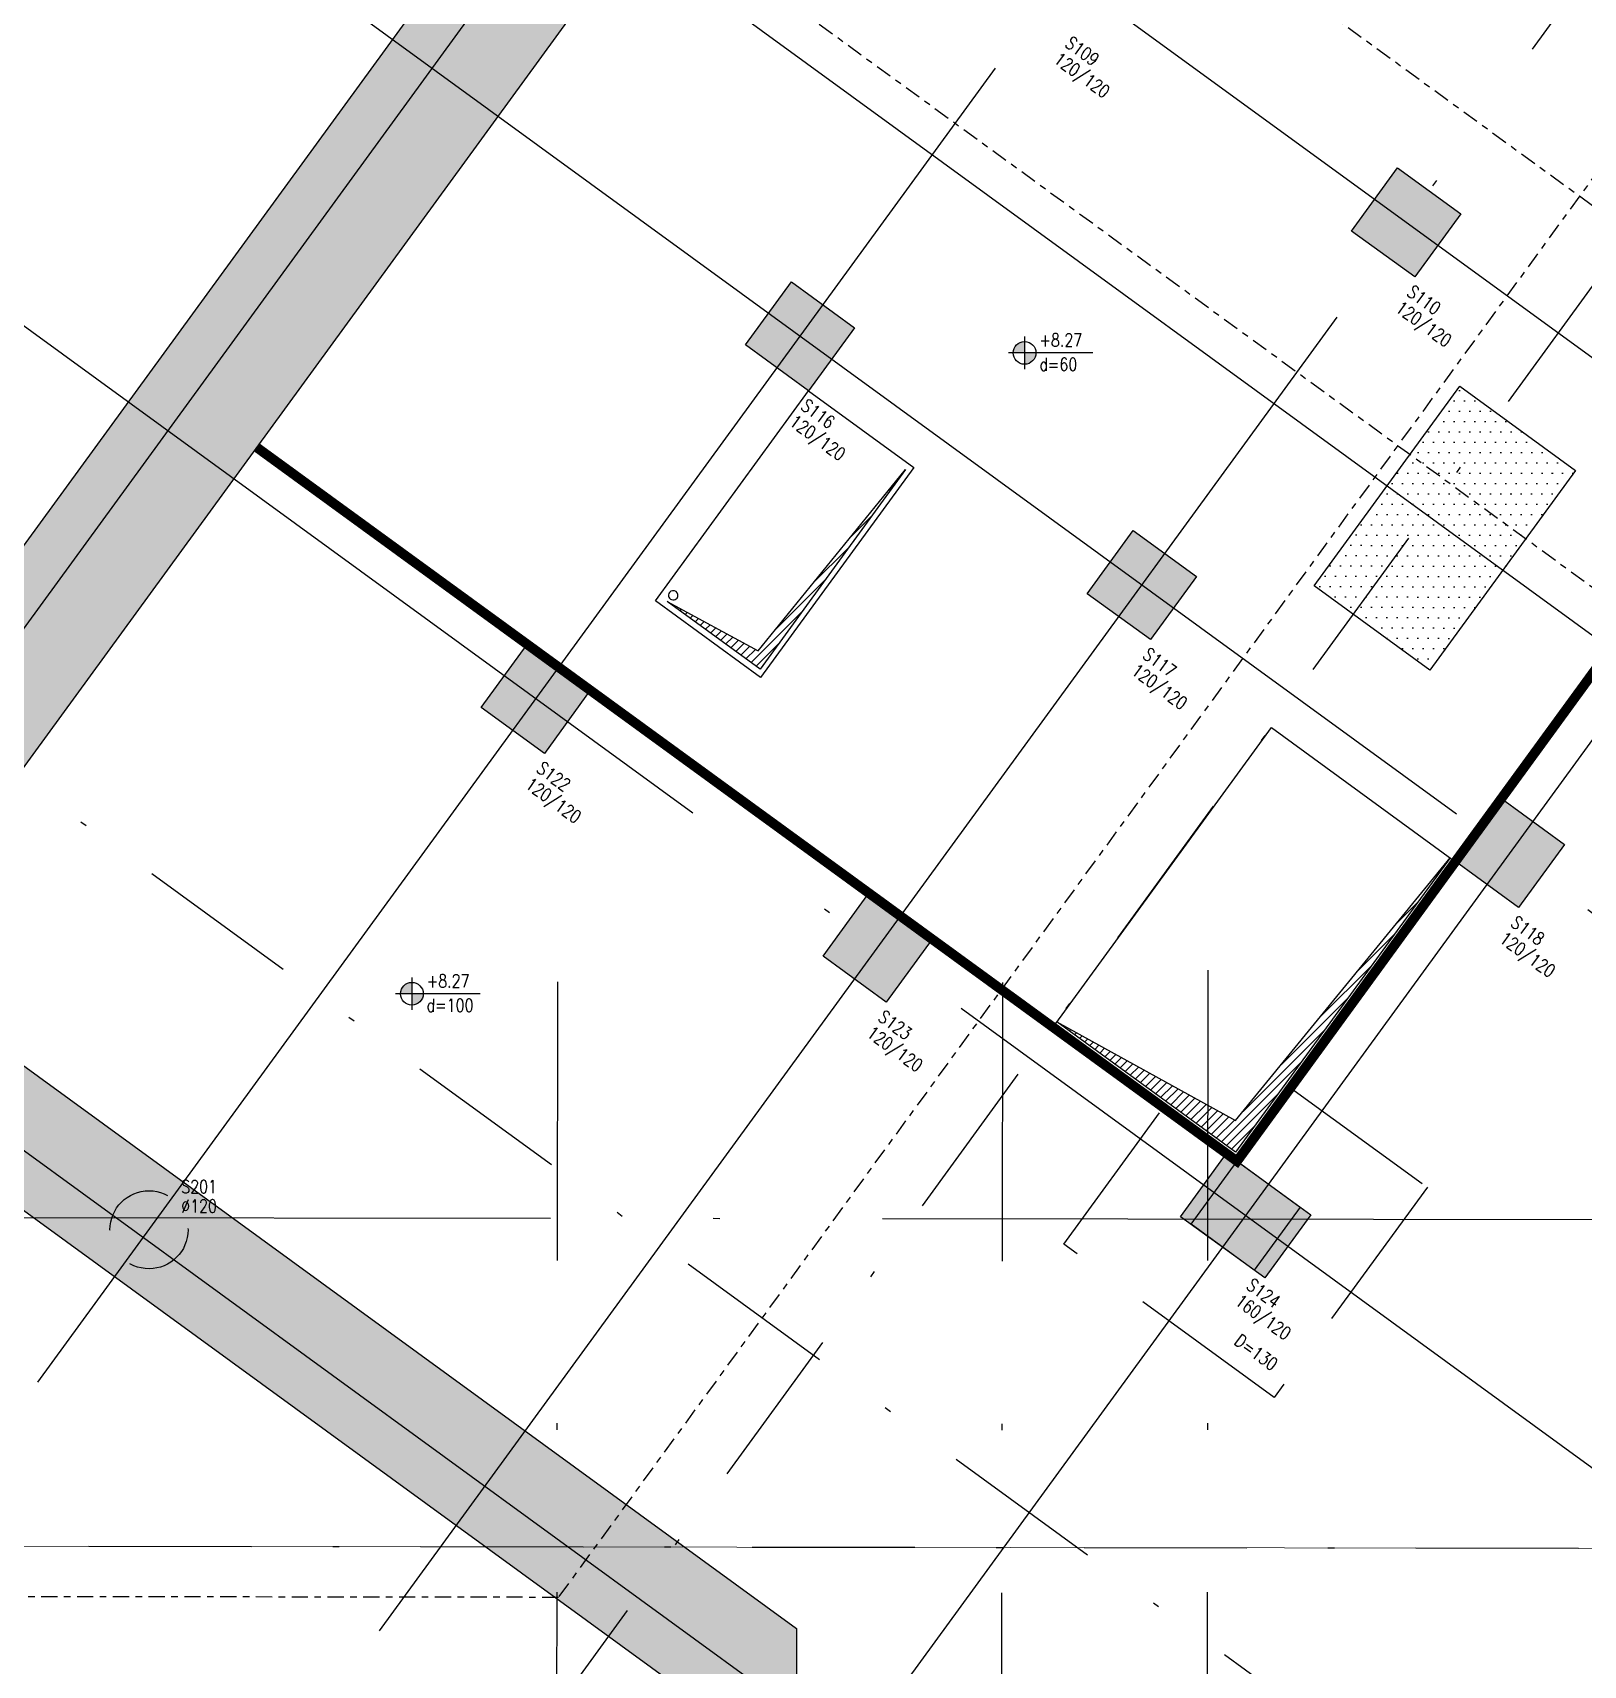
# Model space of a CAD drawing. Header units: millimetres. Extents: x 400382 to 401267, y 4543945 to 4544126.
# Drawn here: x 400695.8 to 400719.64, y 4544028.24 to 4544053.35 of the extents above; entities that cross this region are included whole.
import ezdxf

# ---------------------------------------------------------------- set-up
doc = ezdxf.new("R2010")
doc.units = ezdxf.units.MM
for name, pattern in [('AKS', [3, 2.5, -0.25, 0, -0.25]), ('CENTER', [2, 1.25, -0.25, 0.25, -0.25]), ('CIZGI', [0.4, 0.25, -0.15]), ('CONTINU', [0]), ('DASHDOT2', [0.5, 0.25, -0.125, 0, -0.125]), ('HIDDEN', [0.375, 0.25, -0.125])]:
    doc.linetypes.add(name, pattern=pattern)
doc.layers.add('A-DETL', color=90, linetype='Continuous', lineweight=15)
for name, color, linetype in [('aks prota', 2, 'AKS'), ('boşluk prota', 2, 'Continuous'), ('boşluk taraması prota', 252, 'Continuous'), ('kiriş prota', 6, 'Continuous'), ('kolon prota', 1, 'Continuous'), ('kolon tarama prota', 252, 'Continuous'), ('lkolon prota', 4, 'Continuous'), ('perde prota', 1, 'Continuous'), ('PRT-AL-TUNEL_EKSENI', 14, 'DASHDOT2'), ('skesit prota', 7, 'Continuous'), ('st-s_level (kot)', 6, 'Continuous'), ('st-s_levelmark (kot işareti)', 4, 'Continuous'), ('st_s_ölçü', 4, 'Continuous'), ('temel prota', 6, 'Continuous'), ('tkolon prota', 6, 'Continuous')]:
    doc.layers.add(name, color=color, linetype=linetype)
doc.styles.add('OLCU', font='romanstw.shx')
doc.styles.add('tkolon', font='romanstw.shx')

# ---------------------------------------------------------------- blocks, each defined once
blk = doc.blocks.new('PLAN_KOT')
at = {"layer": 'st-s_levelmark (kot işareti)'}
h = blk.add_hatch(color=256, dxfattribs=at)
h.paths.add_polyline_path([(0, 17.5, 0.414214), (-17.5, 0), (0, 0)])
h.paths.add_polyline_path([(17.5, 0), (0, 0), (0, -17.5, 0.414214)])
for p, q in [((105, 0), (-25, 0)), ((0, 25), (0, -25))]:
    blk.add_line(p, q, dxfattribs=at)
blk.add_circle((0, 0), 17.5, dxfattribs=at)
at = {"layer": 'st-s_level (kot)', "color": 6, "style": 'OLCU', "width": 0.8}
for tag, p in [('KOT', (22.7, 9.8)), ('DÖŞEME_KALINLIĞI', (22.7, -27.6))]:
    blk.add_attdef(tag, p, '', height=20, dxfattribs=at)
blk = doc.blocks.new('+8.27 mekanik')
at = {"layer": 'kolon tarama prota'}
for start, end in [(0, 180), (180, 0)]:
    blk.add_arc((9803, 150677), 72, start, end, dxfattribs=at)

msp = doc.modelspace()

# ---------------------------------------------------------------- hatches: boundary and pattern name
at = {"layer": 'boşluk taraması prota', "ltscale": 2}
h = msp.add_hatch(dxfattribs=at)
h.set_pattern_fill('ANSI31', color=256, scale=0.03, angle=-0.0716, style=0)
h.set_pattern_definition([(44.928447, (400052.7606, 4543599.20629), (-0.067268262, 0.067436487), [])])
h.paths.add_polyline_path([(400705.551, 4544044.603), (400706.951, 4544043.843), (400709.218, 4544046.633), (400706.981, 4544043.561)])
h = msp.add_hatch(dxfattribs=at)
h.set_pattern_fill('ANSI31', color=256, scale=0.03, angle=-0.0716, style=0)
h.set_pattern_definition([(44.928447, (400052.52805, 4543599.72789), (-0.067268262, 0.067436487), [])])
h.paths.add_polyline_path([(400714.291, 4544036.617), (400717.59, 4544040.659), (400714.292, 4544036.132), (400711.545, 4544038.135)])
at = {"layer": 'kolon tarama prota'}
h = msp.add_hatch(color=256, dxfattribs=at)
h.dxf.hatch_style = 1
h.paths.add_polyline_path([(400803.726, 4544009.337), (400715.935, 4544073.289), (400690.793, 4544038.775), (400692.005, 4544037.892), (400705.84, 4544027.816), (400705.83, 4544017.509), (400720.005, 4544017.492), (400733.143, 4544007.925), (400805.789, 4544007.834)])
h.paths.add_polyline_path([(400733.455, 4544009.925), (400720.73, 4544019.191), (400707.529, 4544019.207), (400707.541, 4544028.804), (400693.469, 4544039.052), (400716.491, 4544070.657), (400799.976, 4544009.842)], flags=16)
h.paths.add_polyline_path([(400750.001, 4544017.954), (400750.002, 4544019.204), (400747.902, 4544019.207), (400747.901, 4544017.957), (400746.431, 4544017.959), (400746.441, 4544025.759), (400750.65, 4544025.753), (400750.648, 4544024.503), (400752.748, 4544024.501), (400752.749, 4544025.751), (400762.305, 4544025.739), (400762.304, 4544024.489), (400764.04, 4544024.487), (400764.031, 4544017.937), (400761.74, 4544017.94), (400761.741, 4544019.19), (400759.641, 4544019.192), (400759.64, 4544017.942)], flags=0)
h.paths.add_polyline_path([(400750.301, 4544018.254), (400750.303, 4544019.504), (400747.603, 4544019.507), (400747.601, 4544018.257), (400746.732, 4544018.258), (400746.741, 4544025.458), (400750.349, 4544025.454), (400750.348, 4544024.204), (400753.048, 4544024.2), (400753.05, 4544025.45), (400762.006, 4544025.439), (400762.004, 4544024.189), (400763.739, 4544024.187), (400763.732, 4544018.237), (400762.04, 4544018.239), (400762.042, 4544019.489), (400759.342, 4544019.493), (400759.34, 4544018.243)], flags=0)
h.paths.add_polyline_path([(400728.481, 4544057.222), (400728.238, 4544057.398), (400729.416, 4544059.015), (400729.658, 4544058.838)], flags=0)
h = msp.add_hatch(color=256, dxfattribs=at)
h.dxf.hatch_style = 1
h.paths.add_polyline_path([(400716.782, 4544051.269), (400717.752, 4544050.562), (400717.045, 4544049.592), (400716.075, 4544050.299)])
h = msp.add_hatch(color=256, dxfattribs=at)
h.dxf.hatch_style = 1
h.paths.add_polyline_path([(400707.465, 4544049.519), (400708.435, 4544048.812), (400707.728, 4544047.842), (400706.758, 4544048.549)])
h = msp.add_hatch(dxfattribs=at)
h.set_pattern_fill('DOTS', color=2, scale=0.100001, angle=-0.0716)
h.set_pattern_definition([(359.928447, (399652.9051, 4543599.9079), (0.07957379, 0.158651942), [0, -0.158751193])])
h.paths.add_polyline_path([(400719.517, 4544046.616), (400717.738, 4544047.912), (400715.501, 4544044.84), (400717.279, 4544043.545)])
h = msp.add_hatch(color=256, dxfattribs=at)
h.dxf.hatch_style = 1
h.paths.add_polyline_path([(400712.719, 4544045.691), (400713.689, 4544044.985), (400712.982, 4544044.015), (400712.012, 4544044.721)])
h = msp.add_hatch(color=256, dxfattribs=at)
h.dxf.hatch_style = 1
h.paths.add_polyline_path([(400703.402, 4544043.941), (400704.372, 4544043.235), (400703.666, 4544042.265), (400702.696, 4544042.971)])
h = msp.add_hatch(color=256, dxfattribs=at)
h.dxf.hatch_style = 1
h.paths.add_polyline_path([(400718.377, 4544041.57), (400719.347, 4544040.863), (400718.64, 4544039.893), (400717.67, 4544040.6)])
h = msp.add_hatch(color=256, dxfattribs=at)
h.dxf.hatch_style = 1
h.paths.add_polyline_path([(400708.656, 4544040.114), (400709.626, 4544039.408), (400708.92, 4544038.438), (400707.95, 4544039.144)])
h = msp.add_hatch(color=256, dxfattribs=at)
h.dxf.hatch_style = 1
h.paths.add_polyline_path([(400714.153, 4544036.11), (400715.446, 4544035.168), (400714.739, 4544034.198), (400713.446, 4544035.14)])

# ---------------------------------------------------------------- linework, layer by layer
at = {"layer": 'A-DETL', "color": 1, "lineweight": 5}
msp.add_lwpolyline([(400664.532, 4544030.111), (400820.256, 4544029.917)], dxfattribs=at)
at = {"layer": 'aks prota', "ltscale": 10}
for p, q in [((400690.222, 4544036.717), (400717.718, 4544074.464)), ((400695.88, 4544032.595), (400723.377, 4544070.342)), ((400701.133, 4544028.768), (400728.63, 4544066.515)), ((400706.791, 4544024.647), (400734.288, 4544062.394)), ((400778.086, 4544005.869), (400702.65, 4544060.82)), ((400772.216, 4544005.876), (400700.619, 4544058.032)), ((400766.347, 4544005.884), (400698.587, 4544055.243)), ((400754.608, 4544005.898), (400694.525, 4544049.666)), ((400737.509, 4544005.673), (400688.489, 4544041.381)), ((400703.829, 4544004.364), (400703.872, 4544038.75)), ((400713.829, 4544004.364), (400713.872, 4544038.933)), ((400710.669, 4544004.355), (400710.712, 4544038.741)), ((400824.162, 4544034.962), (400660.968, 4544035.166))]:
    msp.add_line(p, q, dxfattribs=at)
at = {"layer": 'boşluk prota', "ltscale": 0.05}
for points in [[(400705.551, 4544044.603), (400706.951, 4544043.843), (400709.218, 4544046.633), (400706.981, 4544043.561)], [(400714.291, 4544036.617), (400717.59, 4544040.659), (400714.292, 4544036.132), (400711.545, 4544038.135)]]:
    msp.add_lwpolyline(points, close=True, dxfattribs=at)
at = {"layer": 'kiriş prota'}
msp.add_lwpolyline([(400705.373, 4544044.609), (400707.728, 4544047.842), (400709.345, 4544046.664), (400706.99, 4544043.431), (400705.373, 4544044.609)], dxfattribs=at)
msp.add_lwpolyline([(400714.842, 4544042.661), (400717.67, 4544040.599), (400714.314, 4544035.993), (400711.486, 4544038.054)], close=True, dxfattribs=at)
at = {"layer": 'kolon prota', "color": 1}
for points in [[(400716.782, 4544051.269), (400717.752, 4544050.562), (400717.045, 4544049.592), (400716.075, 4544050.299)], [(400707.465, 4544049.519), (400708.435, 4544048.812), (400707.728, 4544047.842), (400706.758, 4544048.549)], [(400712.719, 4544045.691), (400713.689, 4544044.985), (400712.982, 4544044.015), (400712.012, 4544044.721)], [(400703.402, 4544043.941), (400704.372, 4544043.235), (400703.666, 4544042.265), (400702.696, 4544042.971)], [(400718.377, 4544041.57), (400719.347, 4544040.863), (400718.64, 4544039.893), (400717.67, 4544040.6)], [(400708.656, 4544040.114), (400709.626, 4544039.408), (400708.92, 4544038.438), (400707.95, 4544039.144)], [(400714.153, 4544036.11), (400715.446, 4544035.168), (400714.739, 4544034.198), (400713.446, 4544035.14)]]:
    msp.add_lwpolyline(points, close=True, dxfattribs=at)
at = {"layer": 'kolon prota', "color": 5, "linetype": 'HIDDEN', "ltscale": 5}
msp.add_lwpolyline([(400714.314, 4544035.993), (400715.284, 4544035.286), (400714.578, 4544034.316), (400713.608, 4544035.023)], close=True, dxfattribs=at)
msp.add_circle((400697.588, 4544034.939), 0.6, dxfattribs=at)
at = {"layer": 'perde prota'}
for points in [[(400705.83, 4544017.509), (400705.84, 4544027.816), (400690.793, 4544038.775), (400715.935, 4544073.289), (400805.789, 4544007.834), (400733.143, 4544007.925), (400720.005, 4544017.492), (400705.83, 4544017.509)], [(400720.73, 4544019.191), (400733.455, 4544009.925), (400799.976, 4544009.842), (400716.491, 4544070.657), (400693.469, 4544039.052), (400707.541, 4544028.804), (400707.529, 4544019.207), (400720.73, 4544019.191)]]:
    msp.add_lwpolyline(points, dxfattribs=at)
at = {"layer": 'PRT-AL-TUNEL_EKSENI', "ltscale": 10}
for p, q in [((400703.472, 4544027.064), (400730.969, 4544064.812)), ((400744.995, 4544005.91), (400691.198, 4544045.099)), ((400660.962, 4544030.116), (400824.156, 4544029.912))]:
    msp.add_line(p, q, dxfattribs=at)
at = {"layer": 'skesit prota', "linetype": 'CENTER', "ltscale": 0.2}
for points in [[(400732.859, 4544069.065), (400703.881, 4544029.285), (400658.37, 4544029.342)], [(400702.239, 4544063.468), (400738.97, 4544036.711)], [(400699.445, 4544059.632), (400747.721, 4544024.465)], [(400699.445, 4544059.632), (400747.721, 4544024.465)]]:
    msp.add_lwpolyline(points, dxfattribs=at)
at = {"layer": 'st_s_ölçü', "color": 3, "linetype": 'CIZGI', "lineweight": 30, "ltscale": 50, "const_width": 0.15}
msp.add_lwpolyline([(400762.985, 4544036.788), (400754.224, 4544036.799), (400752.901, 4544034.979), (400750.002, 4544037.09), (400750.003, 4544037.09), (400749.113, 4544037.738), (400748.407, 4544036.768), (400737.107, 4544044.999), (400733.044, 4544039.422), (400731.088, 4544040.847), (400730.382, 4544039.877), (400733.903, 4544037.312), (400730.547, 4544032.705), (400722.501, 4544038.566), (400725.857, 4544043.173), (400721.732, 4544046.176), (400714.314, 4544035.993), (400699.24, 4544046.974)], dxfattribs=at)
at = {"layer": 'temel prota'}
msp.add_lwpolyline([(400717.738, 4544047.912), (400719.517, 4544046.616), (400717.279, 4544043.545), (400715.501, 4544044.84)], close=True, dxfattribs=at)
at = {"layer": 'temel prota', "linetype": 'HIDDEN', "ltscale": 10}
msp.add_lwpolyline([(400715.138, 4544037.124), (400717.24, 4544035.593), (400714.885, 4544032.36), (400711.652, 4544034.715), (400713.183, 4544036.817), (400714.314, 4544035.993)], close=True, dxfattribs=at)

# ---------------------------------------------------------------- block references
at = {"layer": 'kolon tarama prota', "xscale": 0.001000007514198309, "yscale": 0.001000007514198309, "zscale": 0.001000007514198309, "rotation": 323.9284467263693}
msp.add_blockref('+8.27 mekanik', (400609.005, 4543928.678), dxfattribs=at)
at = {"layer": 'st-s_level (kot)', "linetype": 'CONTINU', "ltscale": 0.1, "xscale": 0.01000007514198309, "yscale": 0.01000007514198309, "zscale": 0.01000007514198309, "rotation": 359.9284467263661}
for p, values in [((400711.048, 4544048.425), {'KOT': '+8.27', 'DÖŞEME_KALINLIĞI': 'd=60'}), ((400701.629, 4544038.569), {'KOT': '+8.27', 'DÖŞEME_KALINLIĞI': 'd=100'})]:
    msp.add_blockref('PLAN_KOT', p, dxfattribs=at).add_auto_attribs(values)

# ---------------------------------------------------------------- texts
at = {"layer": 'lkolon prota', "style": 'tkolon', "width": 0.8}
for s, rotation, p in [('120/120', 323.9284, (400711.478, 4544052.904)), ('120/120', 323.9284, (400716.732, 4544049.077)), ('120/120', 323.9284, (400707.415, 4544047.327)), ('120/120', 323.9284, (400712.669, 4544043.499)), ('120/120', 323.9284, (400703.353, 4544041.749)), ('120/120', 323.9284, (400718.327, 4544039.378)), ('120/120', 323.9284, (400708.602, 4544037.926)), ('%%C120', 359.9284, (400698.083, 4544035.203)), ('160/120', 323.9284, (400714.264, 4544033.801))]:
    msp.add_text(s, height=0.2, rotation=rotation, dxfattribs=at).set_placement(p)
at = {"layer": 'st-s_level (kot)', "color": 6, "style": 'OLCU', "width": 0.8}
msp.add_attdef('D=130', (400714.253, 4544033.19), '', height=0.2, rotation=323.9284, dxfattribs=at)
at = {"layer": 'tkolon prota', "style": 'tkolon', "width": 0.8}
for s, rotation, p in [('S109', 323.9284, (400711.655, 4544053.146)), ('S110', 323.9284, (400716.908, 4544049.319)), ('S116', 323.9284, (400707.592, 4544047.569)), ('S117', 323.9284, (400712.846, 4544043.742)), ('S122', 323.9284, (400703.529, 4544041.992)), ('S118', 323.9284, (400718.504, 4544039.62)), ('S123', 323.9284, (400708.778, 4544038.168)), ('S201', 359.9284, (400698.084, 4544035.503)), ('S124', 323.9284, (400714.441, 4544034.043))]:
    msp.add_text(s, height=0.2, rotation=rotation, dxfattribs=at).set_placement(p)

doc.saveas('drawing.dxf')
